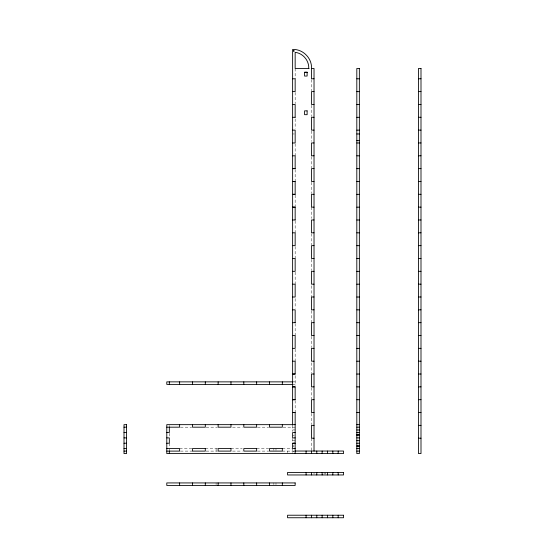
<?xml version="1.0" encoding="UTF-8"?>
<svg xmlns="http://www.w3.org/2000/svg" width="545" height="545" viewBox="0 0 545 545"><rect width="100%" height="100%" fill="white"/><g stroke="black" fill="none" stroke-linecap="round" stroke-linejoin="round"><path stroke-width="0.41" stroke-dasharray="2.73 2.04" d="M292.631 133.968L294.314 133.968M292.631 381.868L295.158 381.868M292.631 384.395L295.158 384.395M180.429 427.185L191.663 427.185M206.099 427.185L217.332 427.185M232.579 427.185L242.205 427.185M257.451 427.185L268.685 427.185M283.121 427.185L295.158 427.185M292.631 429.944L295.158 429.944M292.631 435.326L294.314 435.326M292.631 440.673L295.158 440.673M179.625 448.576L192.46 448.576M205.302 448.576L218.136 448.576M230.971 448.576L242.205 448.576M256.647 448.576L268.685 448.576M282.324 448.576L292.631 448.576L292.631 453.597M180.429 451.103L192.46 451.103M206.099 451.103L217.346 451.103M232.579 451.103L242.205 451.103M257.451 451.103L268.685 451.103M282.324 451.103L295.158 451.103M292.631 451.376L294.314 451.376M325.365 472.433L325.365 474.116M324.125 472.433L324.125 474.116M314.029 472.433L314.029 474.116M311.502 79.57L311.502 90.831M311.502 105.239L311.502 116.507M311.502 130.916L311.502 141.38M311.502 156.592L311.502 167.853M311.502 182.262L311.502 193.529M311.502 207.168L311.502 218.402M311.502 233.614L311.502 244.875M311.502 259.284L311.502 270.552M311.502 285.764L311.502 296.991M311.502 310.636L311.502 322.701M311.502 336.306L311.502 347.574M311.502 362.786L311.502 373.243M311.502 387.659L311.502 398.92M311.502 413.328L311.502 424.596M311.502 438.234L311.502 450.361M295.158 68.486L295.158 78.8M295.158 92.439L295.158 103.666M295.158 118.912L295.158 128.538M295.158 143.785L295.158 155.822M295.158 169.461L295.158 181.492M295.158 195.13L295.158 207.168M295.158 220.807L295.158 232.838M295.158 246.483L295.158 258.514M295.158 272.153L295.158 284.19M295.158 298.633L295.158 308.259M295.158 323.505L295.158 335.536M295.158 349.175L295.158 361.212M295.158 375.655L295.158 385.281M295.158 400.527L295.158 412.558M292.631 425.42L292.631 431.504M292.631 438.371L292.631 442.472M287.576 451.035L287.576 452.725M275.988 448.576L275.988 450.259M275.988 482.931L275.988 484.614M273.856 448.576L273.856 450.259M273.856 482.931L273.856 484.614M216.093 448.576L216.093 451.103M216.093 482.931L216.093 484.614M169.318 425.502L169.318 427.185M169.318 433.295L169.318 436.354M169.318 443.228L169.318 447.813M169.318 448.576L169.318 451.103M294.314 446.021L292.631 446.021L294.314 446.048"/><path stroke-width="0.82" d="M309.104 68.486L295.158 68.486L295.158 52.347C302.966 53.185 309.185 60.638 308.736 68.459M292.631 424.998L292.631 49.438C302.829 48.955 312.128 58.186 311.502 68.459L314.029 68.459L314.029 451.137M304.594 72.281L307.121 72.281M292.631 78.8L295.158 78.766L295.158 91.635L292.631 91.601M314.029 78.766L311.502 78.766L311.502 68.459M356.818 78.8L359.346 78.8M418.471 78.766L420.999 78.766M314.029 91.601L311.502 91.601L311.502 104.442L314.029 104.442M356.818 91.635L359.346 91.635M418.471 91.601L420.999 91.601M292.631 104.47L295.158 104.442L295.158 117.311M356.818 104.47L359.346 104.47M418.471 104.442L420.999 104.442M292.631 117.311L295.158 117.277M314.029 117.277L311.502 117.277L311.502 130.112L314.029 130.112M356.818 117.311L359.346 117.311M418.471 117.277L420.999 117.277M292.631 130.146L295.158 130.112L295.158 142.981L292.631 142.981M356.818 130.146L359.346 130.146M418.471 130.112L420.999 130.112M356.818 133.968L359.346 133.968M356.818 140.651L359.346 140.651M314.029 142.954L311.502 142.954L311.502 155.788L314.029 155.788M356.818 142.981L359.346 142.981M418.471 142.954L420.999 142.954M292.631 155.822L295.158 155.788L295.158 168.657L292.631 168.657M356.818 155.822L359.346 155.822M418.471 155.788L420.999 155.788M292.631 168.623L295.158 168.623M314.029 168.623L311.502 168.623L311.502 181.465L314.029 181.465M418.471 168.623L420.999 168.623M356.818 168.657L359.346 168.657M295.158 181.465L292.631 181.465L295.158 181.492L295.158 194.333L292.631 194.333L295.158 194.299M418.471 181.465L420.999 181.465M356.818 181.492L359.346 181.492M314.029 194.299L311.502 194.299L311.502 207.134L314.029 207.134M418.471 194.299L420.999 194.299M356.818 194.333L359.346 194.333M292.631 207.134L295.158 207.134L295.158 220.003M418.471 207.134L420.999 207.134M292.631 207.168L295.158 207.168M356.818 207.168L359.346 207.168M292.631 220.003L295.158 219.976M314.029 219.976L311.502 219.976L311.502 232.81L314.029 232.81M356.818 220.003L359.346 220.003M418.471 219.976L420.999 219.976M292.631 232.81L295.158 232.838L295.158 245.679L292.631 245.645M356.818 232.838L359.346 232.838M418.471 232.81L420.999 232.81M314.029 245.645L311.502 245.645L311.502 258.487L314.029 258.487M356.818 245.679L359.346 245.679M418.471 245.645L420.999 245.645M292.631 258.514L295.158 258.487L295.158 271.349L292.631 271.321M356.818 258.514L359.346 258.514M418.471 258.487L420.999 258.487M314.029 271.321L311.502 271.321L311.502 284.156L314.029 284.156M356.818 271.349L359.346 271.349M418.471 271.321L420.999 271.321M292.631 284.19L295.158 284.156L295.158 297.025L292.631 296.991M356.818 284.19L359.346 284.19M418.471 284.156L420.999 284.156M314.029 296.991L311.502 296.991L311.502 309.833L314.029 309.833M356.818 297.025L359.346 297.025M418.471 296.991L420.999 296.991M292.631 309.86L295.158 309.833L295.158 322.701M356.818 309.86L359.346 309.86M418.471 309.833L420.999 309.833M292.631 322.701L295.158 322.667M314.029 322.667L311.502 322.667L311.502 335.502L314.029 335.502M356.818 322.701L359.346 322.701M418.471 322.667L420.999 322.667M292.631 335.502L295.158 335.536L295.158 348.371L292.631 348.371M356.818 335.536L359.346 335.536M418.471 335.502L420.999 335.502M314.029 348.344L311.502 348.344L311.502 361.178L314.029 361.178M356.818 348.371L359.346 348.371M418.471 348.344L420.999 348.344M292.631 361.212L295.158 361.178L295.158 374.047L292.631 374.047L295.158 374.013M356.818 361.212L359.346 361.212M418.471 361.178L420.999 361.178M314.029 374.013L311.502 374.013L311.502 386.855L314.029 386.855M418.471 374.013L420.999 374.013M356.818 374.047L359.346 374.047M292.754 381.868L166.79 381.868L166.79 384.395L292.754 384.395M295.158 386.855L292.631 386.855L295.158 386.882L295.158 399.723L292.631 399.723L295.158 399.689M418.471 386.855L420.999 386.855M356.818 386.882L359.346 386.882M314.029 399.689L311.502 399.689L311.502 412.524L314.029 412.524M418.471 399.689L420.999 399.689M356.818 399.723L359.346 399.723M292.631 412.524L295.158 412.524L295.158 453.597M418.471 412.524L420.999 412.524M292.631 412.558L295.158 412.558M356.818 412.558L359.346 412.558M295.158 424.657L166.79 424.657L166.79 453.597L343.527 453.563L343.527 451.035L295.097 451.035M356.818 424.657L359.346 424.657M314.029 425.366L311.502 425.366L311.502 438.2L314.029 438.2M418.471 425.366L420.999 425.366M124.001 427.185L126.529 427.185M166.79 427.185L179.625 427.185L179.625 424.657M356.818 427.185L359.346 427.185M356.818 429.978L359.346 429.978M124.001 432.539L126.529 432.539M166.79 432.539L169.318 432.539L169.318 427.185M295.158 432.539L292.631 432.539L292.631 437.887L295.158 437.887M356.818 432.539L359.346 432.526M356.818 434.447L359.346 434.447M356.818 435.326L359.346 435.326M124.001 437.887L126.529 437.887M166.79 437.887L169.318 437.887L169.318 443.235L166.79 443.235M356.818 437.88L359.346 437.887M418.471 438.2L420.999 438.2M356.818 440.673L359.346 440.673M124.001 443.228L126.529 443.235M292.631 443.235L295.158 443.235L292.631 443.228L292.631 448.576L295.158 448.576M356.818 443.228L359.346 443.235M124.001 448.576L126.529 448.576M166.79 448.576L179.625 448.576L179.625 451.103L166.79 451.103M356.818 448.576L359.346 448.576M124.001 451.103L126.529 451.103M356.818 451.103L359.346 451.103M338.179 451.035L338.179 453.563M338.179 472.433L338.179 474.961M338.179 515.223L338.179 517.75M332.832 451.035L332.832 453.563M332.832 472.433L332.832 474.961M332.832 515.223L332.832 517.75M327.484 451.035L327.484 453.563M327.484 472.433L327.484 474.961M327.484 515.223L327.484 517.75M322.136 451.035L322.136 453.563M322.136 472.433L322.136 474.961M322.136 515.223L322.136 517.75M316.781 451.035L316.781 453.563M316.781 472.433L316.781 474.961M316.781 515.223L316.781 517.75M311.433 451.035L311.433 453.563M311.433 472.433L311.433 474.961M311.433 515.223L311.433 517.75M306.086 451.035L306.086 453.563M306.086 472.433L306.086 474.961M306.086 515.223L306.086 517.75M282.324 381.868L282.324 384.395M282.324 424.657L282.324 427.185L269.482 427.185L269.482 424.657M282.324 482.931L282.324 485.459M269.482 381.868L269.482 384.395M269.482 482.931L269.482 485.459M256.647 381.868L256.647 384.395M256.647 424.657L256.647 427.185L243.813 427.185L243.813 424.657M256.647 482.931L256.647 485.459M243.813 381.868L243.813 384.395M243.813 482.931L243.813 485.459M230.971 381.868L230.971 384.395M230.971 424.657L230.971 427.185L218.136 427.185L218.136 424.657M230.971 482.931L230.971 485.459M218.136 381.868L218.136 384.395M218.136 482.931L218.136 485.459M205.302 381.868L205.302 384.395M205.302 424.657L205.302 427.185L192.46 427.185L192.46 424.657M205.302 482.931L205.302 485.459M192.46 381.868L192.46 384.395M192.46 482.931L192.46 485.459M179.625 381.868L179.625 384.395M179.625 482.931L179.625 485.459M169.318 381.868L169.318 384.395M169.318 451.103L169.318 453.597M293.489 50.876C294.007 52.484 294.743 49.745 293.489 50.876M359.346 68.486L356.818 68.486L356.818 453.597L359.346 453.597L359.346 68.486M420.999 68.459L418.471 68.459L418.471 453.563L420.999 453.563L420.999 68.459M307.121 72.247L304.594 72.247L304.594 76.068L307.121 76.034L307.121 72.247M307.121 110.86L304.594 110.86L304.594 114.682L307.121 114.682L307.121 110.86M126.529 424.657L124.001 424.657L124.001 453.597L126.529 453.597L126.529 424.657M359.346 446.021L356.818 446.021L359.346 446.048M205.302 448.576L192.46 448.576L192.46 451.103L205.302 451.103L205.302 448.576M230.971 448.576L218.136 448.576L218.136 451.103L230.971 451.103L230.971 448.576M256.647 448.576L243.813 448.576L243.813 451.103L256.647 451.103L256.647 448.576M282.324 448.576L269.482 448.576L269.482 451.103L282.324 451.103L282.324 448.576M343.527 472.433L287.576 472.433L287.576 474.961L343.527 474.961L343.527 472.433M295.158 482.931L166.79 482.931L166.79 485.459L295.158 485.459L295.158 482.931M343.527 515.223L287.576 515.223L287.576 517.75L343.527 517.75L343.527 515.223"/></g></svg>
